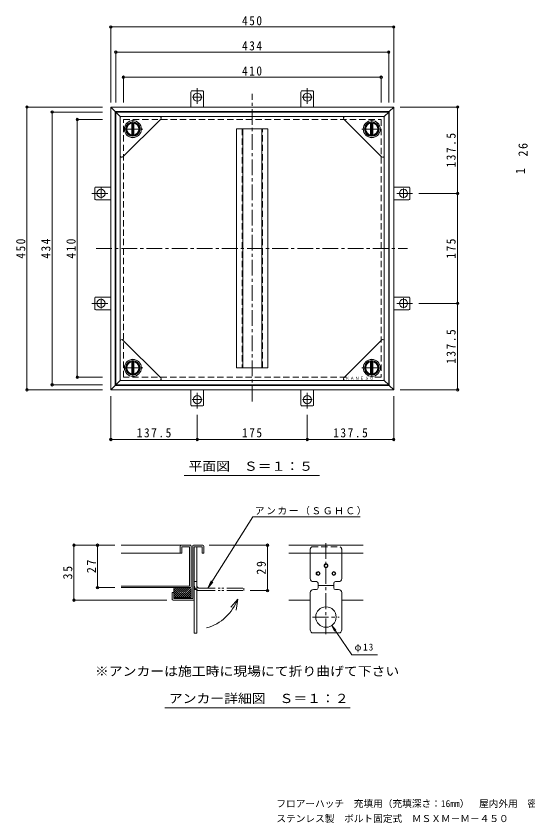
# Model space of a CAD drawing. Units: millimetres at full size, with parts at other scales. Extents: x -336 to 373, y -274 to 240.
# Drawn here: x -336 to -10, y -274 to 240 of the extents above; entities that cross this region are included whole.
import ezdxf
from ezdxf.enums import TextEntityAlignment as Align

# ---------------------------------------------------------------- set-up
doc = ezdxf.new("R2010")
doc.units = ezdxf.units.MM
doc.header["$LTSCALE"] = 2
doc.header["$PDMODE"] = 32
doc.header["$PDSIZE"] = 1.6
for name, pattern in [('CHAIN1', [8, 5, -1, 1, -1]), ('DASHED2', [3, 2, -1]), ('DOUBLE_CHAIN1', [8.8, 5, -1, 0.6, -0.6, 0.6, -1])]:
    doc.linetypes.add(name, pattern=pattern)
for name, color, linetype, lineweight in [('0-0_通り芯', 7, 'CHAIN1', 9), ('0-1_躯体', 2, 'Continuous', 9), ('0-2_仕上', 3, 'Continuous', 9), ('0-3_建具', 2, 'Continuous', 9), ('0-4_その他', 7, 'Continuous', 9), ('0-5_寸法', 2, 'Continuous', 9), ('D-1', 2, 'Continuous', 9), ('D-2', 3, 'Continuous', 9), ('D-4', 7, 'Continuous', 9), ('D-5', 7, 'Continuous', 9)]:
    doc.layers.add(name, color=color, linetype=linetype, lineweight=lineweight)
doc.layers.add('0-F', color=6, linetype='Continuous')
doc.layers.add('F-4_F-4ﾚｲﾔ', color=7, linetype='Continuous')
doc.styles.add('ＭＳ ゴシック', font='')
doc.styles.get('ＭＳ ゴシック').set_extended_font_data('MS Gothic')

msp = doc.modelspace()

# ---------------------------------------------------------------- linework, layer by layer
at = {"layer": '0-0_通り芯'}
for p, q in [((-185.724, -5.308), (-185.724, 190.349)), ((-284.993, 92.047), (-86.952, 92.047))]:
    msp.add_line(p, q, dxfattribs=at)
at = {"layer": '0-1_躯体'}
for p, q in [((-224.724, 191.587), (-224.724, 182.047)), ((-217.137, 192.287), (-224.311, 192.287)), ((-216.724, 191.587), (-216.724, 182.047)), ((-154.724, 191.587), (-154.724, 182.047)), ((-154.311, 192.287), (-147.137, 192.287)), ((-146.724, 191.587), (-146.724, 182.047)), ((-272.924, 179.247), (-275.724, 182.047)), ((-95.724, 182.047), (-275.724, 182.047)), ((-275.724, 182.047), (-275.724, 2.047)), ((-98.524, 179.247), (-95.724, 182.047)), ((-95.724, 2.047), (-95.724, 182.047)), ((-98.524, 179.247), (-272.924, 179.247)), ((-272.924, 179.247), (-272.924, 4.847)), ((-98.524, 4.847), (-98.524, 179.247)), ((-285.964, 123.46), (-285.964, 130.634)), ((-285.264, 131.047), (-275.724, 131.047)), ((-86.184, 131.047), (-95.724, 131.047)), ((-85.484, 123.46), (-85.484, 130.634)), ((-285.264, 123.047), (-275.724, 123.047)), ((-86.184, 123.047), (-95.724, 123.047)), ((-285.964, 60.634), (-285.964, 53.46)), ((-285.264, 61.047), (-275.724, 61.047)), ((-86.184, 61.047), (-95.724, 61.047)), ((-85.484, 60.634), (-85.484, 53.46)), ((-285.264, 53.047), (-275.724, 53.047)), ((-86.184, 53.047), (-95.724, 53.047)), ((-272.924, 4.847), (-275.724, 2.047)), ((-275.724, 2.047), (-95.724, 2.047)), ((-272.924, 4.847), (-98.524, 4.847)), ((-224.724, -7.493), (-224.724, 2.047)), ((-216.724, -7.493), (-216.724, 2.047)), ((-154.724, -7.493), (-154.724, 2.047)), ((-146.724, -7.493), (-146.724, 2.047)), ((-98.524, 4.847), (-95.724, 2.047)), ((-217.137, -8.193), (-224.311, -8.193)), ((-154.311, -8.193), (-147.137, -8.193))]:
    msp.add_line(p, q, dxfattribs=at)
at = {"layer": '0-1_躯体', "linetype": 'CHAIN1'}
for p, q in [((-220.724, 194.046), (-220.724, 183.335)), ((-150.724, 194.046), (-150.724, 183.335)), ((-217.62, 188.287), (-223.789, 188.287)), ((-147.715, 188.287), (-153.931, 188.287)), ((-281.964, 130.563), (-281.964, 123.809)), ((-89.484, 124), (-89.484, 130.235)), ((-287.723, 127.047), (-277.012, 127.047)), ((-83.725, 127.047), (-94.436, 127.047)), ((-287.723, 57.047), (-277.012, 57.047)), ((-281.964, 60.258), (-281.964, 53.723)), ((-83.725, 57.047), (-94.436, 57.047)), ((-89.484, 53.942), (-89.484, 60.422)), ((-220.724, -9.952), (-220.724, 0.759)), ((-150.724, -9.952), (-150.724, 0.759)), ((-223.954, -4.193), (-217.5, -4.193)), ((-153.84, -4.193), (-147.551, -4.193))]:
    msp.add_line(p, q, dxfattribs=at)
at = {"layer": '0-1_躯体', "linetype": 'DASHED2'}
for p, q in [((-267.724, 174.047), (-103.724, 174.047)), ((-267.724, 10.047), (-267.724, 174.047)), ((-103.724, 174.047), (-103.724, 10.047)), ((-126.013, 10.047), (-267.724, 10.047)), ((-103.724, 10.047), (-109.238, 10.047))]:
    msp.add_line(p, q, dxfattribs=at)
at = {"layer": '0-1_躯体'}
for centre in [(-220.724, 188.287), (-150.724, 188.287), (-281.964, 127.047), (-89.484, 127.047), (-281.964, 57.047), (-89.484, 57.047), (-220.724, -4.193), (-150.724, -4.193)]:
    msp.add_circle(centre, 2.6, dxfattribs=at)
for centre, start, end in [((-223.924, 191.587), 118.95502, 180), ((-217.524, 191.587), 0, 61.04498), ((-153.924, 191.587), 118.95502, 180), ((-147.524, 191.587), 0, 61.04498), ((-285.264, 130.247), 90, 151.04498), ((-86.184, 130.247), 28.95502, 90), ((-285.264, 123.847), 208.95502, 270), ((-86.184, 123.847), 270, 331.04498), ((-285.264, 60.247), 90, 151.04498), ((-86.184, 60.247), 28.95502, 90), ((-285.264, 53.847), 208.95502, 270), ((-86.184, 53.847), 270, 331.04498), ((-223.924, -7.493), 180, 241.04498), ((-217.524, -7.493), 298.95502, 0), ((-153.924, -7.493), 180, 241.04498), ((-147.524, -7.493), 298.95502, 0)]:
    msp.add_arc(centre, 0.8, start, end, dxfattribs=at)
at = {"layer": '0-2_仕上'}
for p, q in [((-269.705, 176.011), (-272.505, 178.811)), ((-272.505, 178.811), (-98.905, 178.811)), ((-272.505, 5.211), (-272.505, 178.811)), ((-101.705, 176.011), (-269.705, 176.011)), ((-269.705, 176.011), (-269.705, 8.011)), ((-269.705, 151.011), (-269.705, 175.211)), ((-268.905, 176.01), (-244.705, 176.01)), ((-102.505, 176.01), (-126.705, 176.01)), ((-101.705, 176.011), (-98.905, 178.811)), ((-101.705, 8.011), (-101.705, 176.011)), ((-101.705, 151.011), (-101.705, 175.211)), ((-98.905, 178.811), (-98.905, 5.211)), ((-267.998, 150.303), (-243.998, 174.303)), ((-262.425, 171.823), (-262.305, 171.965)), ((-262.425, 171.823), (-262.425, 164.198)), ((-262.305, 164.056), (-262.305, 171.965)), ((-261.105, 164.056), (-261.105, 171.965)), ((-260.985, 171.823), (-261.105, 171.965)), ((-260.985, 171.823), (-260.985, 164.198)), ((-103.412, 150.303), (-127.412, 174.303)), ((-110.425, 171.823), (-110.305, 171.965)), ((-110.425, 171.823), (-110.425, 164.198)), ((-110.305, 164.056), (-110.305, 171.965)), ((-109.105, 164.056), (-109.105, 171.965)), ((-108.985, 171.823), (-109.105, 171.965)), ((-108.985, 171.823), (-108.985, 164.198)), ((-262.305, 164.056), (-262.425, 164.198)), ((-261.105, 164.056), (-260.985, 164.198)), ((-110.305, 164.056), (-110.425, 164.198)), ((-109.105, 164.056), (-108.985, 164.198)), ((-269.705, 33.011), (-269.705, 8.811)), ((-267.998, 33.718), (-243.998, 9.718)), ((-103.412, 33.718), (-127.412, 9.718)), ((-101.705, 33.011), (-101.705, 8.811)), ((-262.305, 19.965), (-262.425, 19.823)), ((-262.425, 12.198), (-262.425, 19.823)), ((-262.305, 19.965), (-262.305, 12.056)), ((-261.105, 19.965), (-261.105, 12.056)), ((-261.105, 19.965), (-260.985, 19.823)), ((-260.985, 12.198), (-260.985, 19.823)), ((-110.305, 19.965), (-110.425, 19.823)), ((-110.425, 12.198), (-110.425, 19.823)), ((-110.305, 19.965), (-110.305, 12.056)), ((-109.105, 19.965), (-109.105, 12.056)), ((-109.105, 19.965), (-108.985, 19.823)), ((-108.985, 12.198), (-108.985, 19.823)), ((-262.425, 12.198), (-262.305, 12.056)), ((-260.985, 12.198), (-261.105, 12.056)), ((-110.425, 12.198), (-110.305, 12.056)), ((-108.985, 12.198), (-109.105, 12.056)), ((-269.705, 8.011), (-272.505, 5.211)), ((-98.905, 5.211), (-272.505, 5.211)), ((-269.705, 8.011), (-101.705, 8.011)), ((-268.905, 8.011), (-244.705, 8.011)), ((-102.505, 8.011), (-126.705, 8.011)), ((-101.705, 8.011), (-98.905, 5.211))]:
    msp.add_line(p, q, dxfattribs=at)
at = {"layer": '0-2_仕上', "linetype": 'CHAIN1'}
for p, q in [((-261.705, 173.869), (-261.705, 161.86)), ((-109.705, 173.869), (-109.705, 161.86)), ((-255.356, 168.011), (-267.716, 168.011)), ((-116.054, 168.011), (-103.694, 168.011)), ((-261.705, 10.152), (-261.705, 22.161)), ((-109.705, 10.152), (-109.705, 22.161)), ((-255.356, 16.011), (-267.716, 16.011)), ((-116.054, 16.011), (-103.694, 16.011))]:
    msp.add_line(p, q, dxfattribs=at)
at = {"layer": '0-2_仕上'}
for centre, radius in [((-261.705, 168.011), 5.4), ((-261.705, 168.011), 4.6), ((-261.724, 168.047), 4.5), ((-261.705, 168.011), 4), ((-109.705, 168.011), 5.4), ((-109.705, 168.011), 4.6), ((-109.724, 168.047), 4.5), ((-109.705, 168.011), 4), ((-261.705, 16.011), 5.4), ((-261.705, 16.011), 4.6), ((-261.724, 16.047), 4.5), ((-109.705, 16.011), 5.4), ((-109.705, 16.011), 4.6), ((-109.724, 16.047), 4.5), ((-261.705, 16.011), 4), ((-109.705, 16.011), 4)]:
    msp.add_circle(centre, radius, dxfattribs=at)
for centre, radius, start, end in [((-268.905, 175.211), 0.8, 90, 180), ((-244.705, 175.011), 1, 315, 90), ((-126.705, 175.011), 1, 90, 225), ((-102.505, 175.211), 0.8, 0, 90), ((-261.705, 168.011), 3.88, 100.69363, 259.30637), ((-261.705, 168.011), 3.88, 280.69363, 79.30637), ((-109.705, 168.011), 3.88, 100.69363, 259.30637), ((-109.705, 168.011), 3.88, 280.69363, 79.30637), ((-268.705, 151.011), 1, 180, 315), ((-102.705, 151.011), 1, 225, 0), ((-268.705, 33.011), 1, 45, 180), ((-102.705, 33.011), 1, 0, 135), ((-261.705, 16.011), 3.88, 100.69363, 259.30637), ((-261.705, 16.011), 3.88, 280.69363, 79.30637), ((-109.705, 16.011), 3.88, 100.69363, 259.30637), ((-109.705, 16.011), 3.88, 280.69363, 79.30637), ((-268.905, 8.811), 0.8, 180, 270), ((-244.705, 9.011), 1, 270, 45), ((-126.705, 9.011), 1, 135, 270), ((-102.505, 8.811), 0.8, 270, 0)]:
    msp.add_arc(centre, radius, start, end, dxfattribs=at)
at = {"layer": '0-3_建具'}
for p, q in [((-195.724, 168.047), (-175.724, 168.047)), ((-195.724, 16.047), (-195.724, 168.047)), ((-191.724, 168.047), (-191.724, 16.047)), ((-179.724, 168.047), (-179.724, 16.047)), ((-175.724, 16.047), (-175.724, 168.047)), ((-195.724, 16.047), (-175.724, 16.047))]:
    msp.add_line(p, q, dxfattribs=at)
at = {"layer": '0-3_建具', "linetype": 'DASHED2'}
for p, q in [((-192.204, 168.047), (-192.204, 16.047)), ((-179.244, 16.047), (-179.244, 168.047))]:
    msp.add_line(p, q, dxfattribs=at)
at = {"layer": '0-4_その他'}
for p, q in [((-275.724, 233.397), (-275.724, 184.997)), ((-275.724, 232.997), (-95.724, 232.997)), ((-95.724, 233.397), (-95.724, 184.997)), ((-272.524, 217.397), (-272.524, 184.997)), ((-272.524, 216.997), (-98.924, 216.997)), ((-98.924, 217.397), (-98.924, 184.997)), ((-267.724, 201.397), (-267.724, 184.997)), ((-267.724, 200.997), (-103.724, 200.997)), ((-103.724, 201.397), (-103.724, 184.997)), ((-329.469, 182.047), (-281.069, 182.047)), ((-329.069, 182.047), (-329.069, 2.047)), ((-54.47, 182.047), (-91.724, 182.047)), ((-55.07, 127.047), (-55.07, 182.047)), ((-313.469, 178.847), (-281.069, 178.847)), ((-313.069, 178.847), (-313.069, 5.247)), ((-297.469, 174.047), (-281.069, 174.047)), ((-297.069, 174.047), (-297.069, 10.047)), ((-54.47, 127.047), (-79.725, 127.047)), ((-55.07, 57.047), (-55.07, 127.047)), ((-54.47, 57.047), (-79.725, 57.047)), ((-55.07, 2.047), (-55.07, 57.047)), ((-313.469, 5.247), (-281.069, 5.247)), ((-297.469, 10.047), (-281.069, 10.047)), ((-329.469, 2.047), (-281.069, 2.047)), ((-54.47, 2.047), (-91.724, 2.047)), ((-275.724, -30.14), (-275.724, -1.953)), ((-95.724, -30.14), (-95.724, -1.953)), ((-220.724, -30.14), (-220.724, -13.952)), ((-150.724, -30.14), (-150.724, -13.952)), ((-275.724, -29.54), (-220.724, -29.54)), ((-220.724, -29.54), (-150.724, -29.54)), ((-150.724, -29.54), (-95.724, -29.54))]:
    msp.add_line(p, q, dxfattribs=at)
for p in [(-275.724, 232.997), (-95.724, 232.997), (-272.524, 216.997), (-98.924, 216.997), (-267.724, 200.997), (-103.724, 200.997), (-329.069, 182.047), (-55.07, 182.047), (-313.069, 178.847), (-297.069, 174.047), (-55.07, 127.047), (-55.07, 57.047), (-297.069, 10.047), (-313.069, 5.247), (-329.069, 2.047), (-55.07, 2.047), (-275.724, -29.54), (-220.724, -29.54), (-150.724, -29.54), (-95.724, -29.54)]:
    msp.add_point(p, dxfattribs=at)
at = {"layer": '0-5_寸法', "color": 7}
msp.add_line((-229.039, -52.562), (-142.984, -52.562), dxfattribs=at)
at = {"layer": 'D-1'}
for p, q in [((-223.618, -97.391), (-223.618, -130.891)), ((-223.118, -96.891), (-217.118, -96.891)), ((-216.618, -97.391), (-216.618, -101.891)), ((-162.477, -96.891), (-115.183, -96.891)), ((-222.618, -131.391), (-222.618, -97.891)), ((-162.477, -101.891), (-115.183, -101.891)), ((-148.83, -118.079), (-148.83, -101.891)), ((-128.83, -118.079), (-128.83, -101.891)), ((-222.618, -120.079), (-221.018, -120.079)), ((-144.83, -120.079), (-146.83, -120.079)), ((-143.83, -124.079), (-143.83, -121.079)), ((-143.83, -122.579), (-133.83, -122.579)), ((-133.83, -121.079), (-133.83, -124.079)), ((-132.83, -120.079), (-130.83, -120.079)), ((-236.618, -131.391), (-236.618, -126.891)), ((-236.618, -126.891), (-235.618, -126.891)), ((-235.618, -126.725), (-232.784, -123.891)), ((-235.618, -127.997), (-231.511, -123.891)), ((-235.618, -129.27), (-230.239, -123.891)), ((-235.618, -126.891), (-235.618, -125.591)), ((-235.618, -126.891), (-235.618, -130.891)), ((-235.616, -125.45), (-234.057, -123.891)), ((-235.166, -130.091), (-228.966, -123.891)), ((-233.893, -130.091), (-227.693, -123.891)), ((-232.62, -130.091), (-226.42, -123.891)), ((-231.347, -130.091), (-225.147, -123.891)), ((-230.075, -130.091), (-224.69, -124.706)), ((-228.802, -130.091), (-224.618, -125.907)), ((-227.529, -130.091), (-224.618, -127.18)), ((-222.618, -125.079), (-221.018, -125.079)), ((-148.83, -127.079), (-148.83, -150.829)), ((-144.83, -125.079), (-146.83, -125.079)), ((-132.83, -125.079), (-130.83, -125.079)), ((-128.83, -127.079), (-128.83, -150.829)), ((-236.126, -131.891), (-223.118, -131.891)), ((-235.618, -130.891), (-223.618, -130.891)), ((-232.868, -130.091), (-232.868, -130.891)), ((-227.368, -130.091), (-227.368, -130.891)), ((-226.256, -130.091), (-224.618, -128.452)), ((-224.983, -130.091), (-224.618, -129.725)), ((-162.477, -131.891), (-148.83, -131.891)), ((-128.83, -131.891), (-115.183, -131.891)), ((-147.798, -152.579), (-129.862, -152.579))]:
    msp.add_line(p, q, dxfattribs=at)
at = {"layer": 'D-1', "linetype": 'CHAIN1'}
for p, q in [((-138.83, -95.501), (-138.83, -154.615)), ((-147.3, -142.579), (-130.352, -142.579))]:
    msp.add_line(p, q, dxfattribs=at)
at = {"layer": 'D-1', "linetype": 'DASHED2'}
for p, q in [((-148.83, -99.641), (-148.83, -101.891)), ((-147.798, -97.891), (-129.862, -97.891)), ((-128.83, -99.641), (-128.83, -101.891))]:
    msp.add_line(p, q, dxfattribs=at)
at = {"layer": 'D-1', "linetype": 'DOUBLE_CHAIN1'}
for p, q in [((-219.418, -124.179), (-191.018, -124.179)), ((-219.418, -125.779), (-191.018, -125.779)), ((-191.018, -125.779), (-191.018, -124.179))]:
    msp.add_line(p, q, dxfattribs=at)
at = {"layer": 'D-1'}
for points in [[(-222.618, -131.391), (-222.618, -152.891), (-221.018, -152.891), (-221.018, -97.891)], [(-222.618, -97.891), (-217.618, -97.891), (-217.618, -101.891), (-216.618, -101.891)], [(-235.618, -130.091), (-224.618, -130.091), (-224.618, -125.591)]]:
    msp.add_lwpolyline(points, dxfattribs=at)
for centre, radius in [((-138.83, -109.891), 1.25), ((-138.83, -109.891), 1), ((-143.83, -114.891), 1.25), ((-143.83, -114.891), 1), ((-133.83, -114.891), 1.25), ((-133.83, -114.891), 1), ((-138.83, -142.579), 6.5)]:
    msp.add_circle(centre, radius, dxfattribs=at)
for centre, radius, start, end in [((-223.118, -97.391), 0.5, 90, 180), ((-217.118, -97.391), 0.5, 0, 90), ((-146.83, -118.079), 2, 180, 270), ((-130.83, -118.079), 2, 270, 0), ((-144.83, -121.079), 1, 0, 90), ((-132.83, -121.079), 1, 90, 180), ((-230.118, -125.591), 5.5, 161.99556, 180), ((-230.118, -125.591), 5.5, 0, 18.00444), ((-146.83, -127.079), 2, 90, 180), ((-144.83, -124.079), 1, 270, 0), ((-132.83, -124.079), 1, 180, 270), ((-130.83, -127.079), 2, 0, 90), ((-236.118, -131.391), 0.5, 180, 270), ((-223.118, -131.391), 0.5, 270, 0), ((-146.83, -150.829), 2, 180, 241.04498), ((-130.83, -150.829), 2, 298.95502, 0)]:
    msp.add_arc(centre, radius, start, end, dxfattribs=at)
at = {"layer": 'D-1', "linetype": 'DASHED2'}
for centre, start, end in [((-146.83, -99.641), 118.95502, 180), ((-130.83, -99.641), 0, 61.04498)]:
    msp.add_arc(centre, 2, start, end, dxfattribs=at)
at = {"layer": 'D-1', "linetype": 'DOUBLE_CHAIN1'}
for radius in [3.2, 1.6]:
    msp.add_arc((-219.418, -122.579), radius, 180, 270, dxfattribs=at)
at = {"layer": 'D-2'}
for p, q in [((-269.164, -96.891), (-225.118, -96.891)), ((-231.618, -97.391), (-231.618, -101.891)), ((-224.618, -123.391), (-224.618, -97.391)), ((-230.618, -101.891), (-269.164, -101.891)), ((-225.618, -97.891), (-225.618, -122.891)), ((-269.164, -122.891), (-225.618, -122.891)), ((-269.164, -123.891), (-225.118, -123.891))]:
    msp.add_line(p, q, dxfattribs=at)
msp.add_lwpolyline([(-225.618, -97.891), (-230.618, -97.891), (-230.618, -101.891)], dxfattribs=at)
for centre, start, end in [((-231.118, -97.391), 90, 180), ((-225.118, -97.391), 0, 90), ((-225.118, -123.391), 270, 0)]:
    msp.add_arc(centre, 0.5, start, end, dxfattribs=at)
at = {"layer": 'D-4'}
for p, q in [((-299.564, -96.891), (-273.164, -96.891)), ((-299.164, -96.891), (-299.164, -131.891)), ((-284.164, -96.891), (-284.164, -123.891)), ((-175.618, -96.891), (-213.118, -96.891)), ((-176.018, -96.891), (-176.018, -125.779)), ((-284.564, -123.891), (-273.164, -123.891)), ((-175.618, -125.779), (-187.018, -125.779)), ((-299.564, -131.891), (-240.118, -131.891))]:
    msp.add_line(p, q, dxfattribs=at)
for p in [(-299.164, -96.891), (-284.164, -96.891), (-176.018, -96.891), (-284.164, -123.891), (-176.018, -125.779), (-299.164, -131.891)]:
    msp.add_point(p, dxfattribs=at)
at = {"layer": 'D-5'}
for p, q in [((-213.971, -124.179), (-211.882, -119.636)), ((-213.971, -124.179), (-210.778, -120.332)), ((-194.984, -131.187), (-199.43, -136.35)), ((-194.984, -131.187), (-195.869, -138.167)), ((-135.154, -147.94), (-122.289, -166.701)), ((-135.154, -147.94), (-133.309, -151.57)), ((-135.154, -147.94), (-132.465, -150.933)), ((-122.289, -166.701), (-105.954, -166.701)), ((-241.379, -200.394), (-123.385, -200.394))]:
    msp.add_line(p, q, dxfattribs=at)
msp.add_lwpolyline([(-213.971, -124.179), (-185.419, -78.84), (-117.081, -78.84)], dxfattribs=at)
msp.add_arc((-223.186, -120.642), 30.109, 286.17736, 339.49844, dxfattribs=at)

# ---------------------------------------------------------------- texts
at = {"layer": '0-4_その他', "color": 2, "char_height": 5.865, "attachment_point": 7, "style": 'ＭＳ ゴシック'}
for s, insert in [('\\T1.27;\\W0.9;450', (-192.224, 233.997)), ('\\T1.27;\\W0.9;434', (-192.224, 217.997)), ('\\T1.27;\\W0.9;410', (-192.224, 201.997)), ('\\T1.28;\\W0.9;137.5', (-259.224, -28.34)), ('\\T1.27;\\W0.9;175', (-192.224, -28.34)), ('\\T1.28;\\W0.9;137.5', (-134.224, -28.34))]:
    msp.add_mtext(s, dxfattribs=dict(at, insert=insert))
at = {"layer": '0-4_その他', "color": 2, "char_height": 5.865, "attachment_point": 7, "rotation": 90, "style": 'ＭＳ ゴシック'}
for s, insert in [('\\T1.28;\\W0.9;137.5', (-56.27, 143.547)), ('\\T1.27;\\W0.9;450', (-330.069, 85.547)), ('\\T1.27;\\W0.9;434', (-314.069, 85.547)), ('\\T1.27;\\W0.9;410', (-298.069, 85.547)), ('\\T1.27;\\W0.9;175', (-56.27, 85.547)), ('\\T1.28;\\W0.9;137.5', (-56.27, 18.547))]:
    msp.add_mtext(s, dxfattribs=dict(at, insert=insert))
at = {"layer": '0-5_寸法', "style": 'ＭＳ ゴシック', "width": 1.1}
msp.add_text('平面図\u3000Ｓ＝１：５', height=5.865, dxfattribs=at).set_placement((-226.276, -51.275), align=Align.BOTTOM_LEFT)
at = {"layer": '0-F', "insert": (-126.422, 8.475), "char_height": 1.76, "attachment_point": 7, "style": 'ＭＳ ゴシック'}
msp.add_mtext('\\T1.25;ＫＡＮＥＳＯ', dxfattribs=at)
at = {"layer": 'D-4', "color": 2, "style": 'ＭＳ ゴシック'}
msp.add_text('1', height=5.865, rotation=90, dxfattribs=at).set_placement((-10.488, 139.278), align=Align.BOTTOM_LEFT)
at = {"layer": 'D-4', "color": 2, "char_height": 5.865, "attachment_point": 7, "rotation": 90, "style": 'ＭＳ ゴシック'}
for s, insert in [('\\T1.27;\\W0.95;26', (-10.488, 150.528)), ('\\T1.27;\\W0.95;27', (-285.164, -114.641)), ('\\T1.27;\\W0.95;29', (-177.018, -115.585)), ('\\T1.27;\\W0.95;35', (-300.164, -118.641))]:
    msp.add_mtext(s, dxfattribs=dict(at, insert=insert))
at = {"layer": 'D-5', "color": 2, "style": 'ＭＳ ゴシック', "width": 1.1}
for s, p in [('※アンカーは施工時に現場にて折り曲げて下さい', (-285.813, -181.767)), ('アンカー詳細図\u3000Ｓ＝１：２', (-238.81, -199.107))]:
    msp.add_text(s, height=5.865, dxfattribs=at).set_placement(p, align=Align.BOTTOM_LEFT)
at = {"layer": 'D-5', "char_height": 4.399, "attachment_point": 7, "style": 'ＭＳ ゴシック'}
for s, insert in [('\\T1.17;アンカー（ＳＧＨＣ）', (-184.075, -77.781)), ('\\T1.26;\\W0.95;φ13', (-120.621, -165.121))]:
    msp.add_mtext(s, dxfattribs=dict(at, insert=insert))
at = {"layer": 'F-4_F-4ﾚｲﾔ', "style": 'ＭＳ ゴシック'}
for s, p in [('フロアーハッチ\u3000充填用（充填深さ：16mm）\u3000屋内外用\u3000密閉形（防水・防臭形）', (-170.408, -264.904)), ('ステンレス製\u3000ボルト固定式\u3000ＭＳＸＭ－Ｍ－４５０', (-170.408, -274.419))]:
    msp.add_text(s, height=4.399, dxfattribs=at).set_placement(p, align=Align.BOTTOM_LEFT)

doc.saveas('drawing.dxf')
